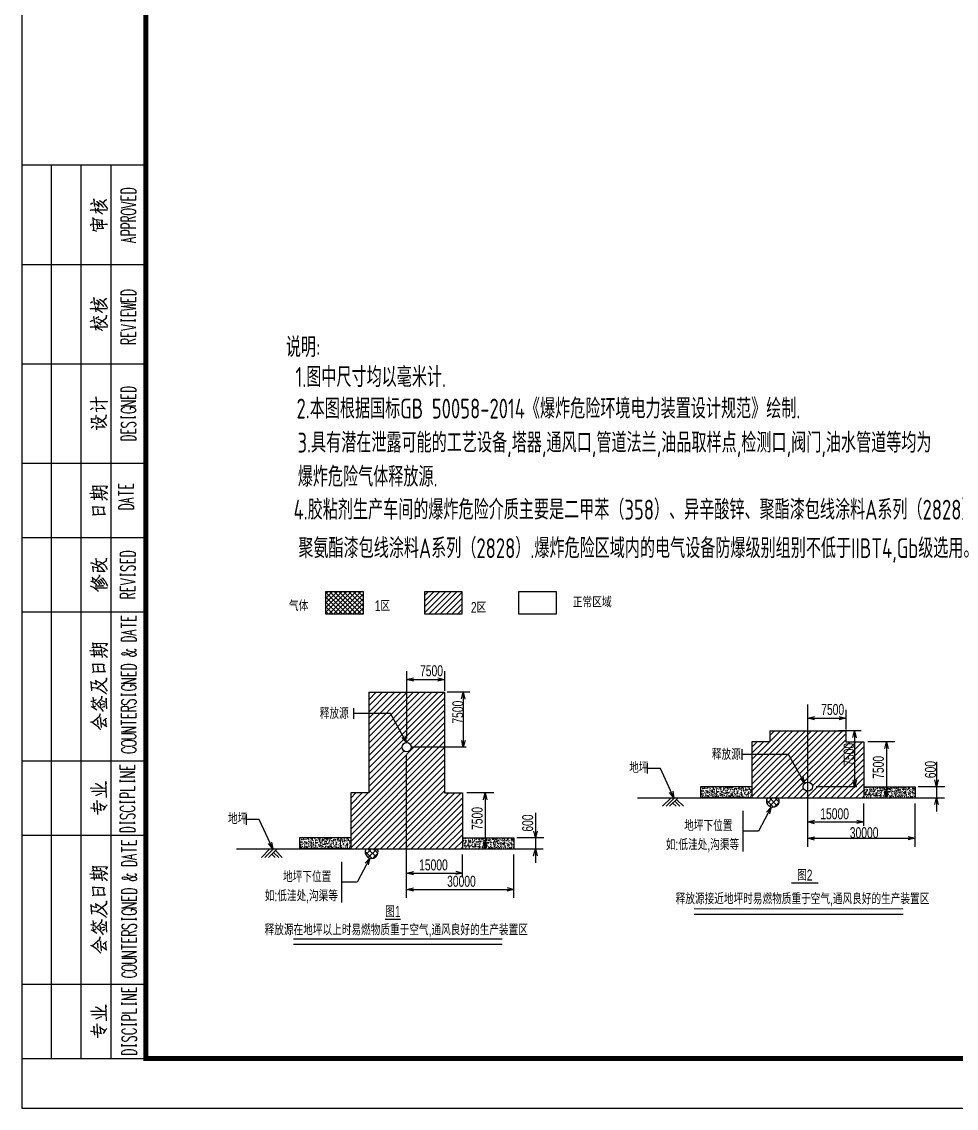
# Model space of a CAD drawing. Extents: x 1151645 to 1632247, y -116298 to 25377.
# Drawn here: x 1524156 to 1542994, y -100998 to -79105 of the extents above; entities that cross this region are included whole.
import ezdxf
from ezdxf.enums import TextEntityAlignment as Align

# ---------------------------------------------------------------- set-up
doc = ezdxf.new("R2010")
doc.units = 0
doc.header["$LTSCALE"] = 1000
doc.header["$MEASUREMENT"] = 0
doc.layers.get('0').update_dxf_attribs({"linetype": 'CONTINUOUS'})
for name, color, linetype in [('01', 9, 'CONTINUOUS'), ('PUB_TITLE', 4, 'CONTINUOUS'), ('电气标注', 3, 'CONTINUOUS'), ('防雷接地平面图', 6, 'CONTINUOUS')]:
    doc.layers.add(name, color=color, linetype=linetype)
doc.styles.add('HD', font='hdtxt.shx', dxfattribs={"width": 0.7, "height": 400, "bigfont": 'hdhztxt.shx'})
doc.styles.add('hx-01', font='hdtxt.shx', dxfattribs={"width": 0.7, "bigfont": 'hdhztxt.shx'})
doc.styles.add('sceie', font='sceie.shx', dxfattribs={"width": 0.7, "bigfont": 'sceic.shx'})
pattern_1 = [(50, (1440351.49, -1316147.02), (101.2137044, -8.8550475), [10.583333, -116.416666]), (355, (1440351.49, -1316147.02), (-19.579348, 106.142579), [8.466667, -93.133333]), (100.451, (1440359.93, -1316147.76), (81.634723, 97.287048), [8.994444, -98.938888]), (46.1842, (1440351.49, -1316118.8), (150.599466, -23.356849), [15.875, -174.624999]), (96.6356, (1440364.04, -1316120.74), (131.89124, 137.458641), [13.491667, -148.408332]), (351.184, (1440351.5, -1316118.8), (131.891447, 137.458398), [12.7, -139.7]), (21, (1440365.604, -1316125.85), (84.230488, -56.8141766), [10.583333, -116.416666]), (326, (1440365.6, -1316125.85), (34.33446, 102.326647), [8.466667, -93.133333]), (71.4514, (1440372.62, -1316130.59), (118.564716, 45.5126984), [8.994444, -98.938888]), (37.5, (1440351.493, -1316147.02), (1.7158907, 46.9750213), [0, -92.0044439, 0, -94.5444438, 0, -93.4861105]), (7.5, (1440351.493, -1316147.02), (37.1220345, 55.6558745), [0, -53.904444, 0, -89.8877772, 0, -35.6305553]), (327.5, (1440320.025, -1316147.02), (75.328108, -3.1826355), [0, -35.2777776, 0, -110.066666, 0, -146.049999]), (317.5, (1440305.914, -1316147.02), (82.293989, 14.1258283), [0, -45.861111, 0, -73.095555, 0, -103.716666])]
pattern_2 = [(50, (1432265, -1317176.84), (101.2137044, -8.8550475), [10.583333, -116.416666]), (355, (1432265, -1317176.84), (-19.579348, 106.142579), [8.466667, -93.133333]), (100.451, (1432273.43, -1317177.58), (81.634723, 97.287048), [8.994444, -98.938888]), (46.1842, (1432265, -1317148.62), (150.599466, -23.356849), [15.875, -174.624999]), (96.6356, (1432277.55, -1317150.56), (131.89124, 137.458641), [13.491667, -148.408332]), (351.184, (1432265, -1317148.62), (131.891447, 137.458398), [12.7, -139.7]), (21, (1432279.11, -1317155.67), (84.230488, -56.8141766), [10.583333, -116.416666]), (326, (1432279.11, -1317155.67), (34.33446, 102.326647), [8.466667, -93.133333]), (71.4514, (1432286.13, -1317160.41), (118.564716, 45.5126984), [8.994444, -98.938888]), (37.5, (1432264.996, -1317176.84), (1.7158907, 46.9750213), [0, -92.0044439, 0, -94.5444438, 0, -93.4861105]), (7.5, (1432264.996, -1317176.84), (37.1220345, 55.6558745), [0, -53.904444, 0, -89.8877772, 0, -35.6305553]), (327.5, (1432233.53, -1317176.84), (75.328108, -3.1826355), [0, -35.2777776, 0, -110.066666, 0, -146.049999]), (317.5, (1432219.42, -1317176.84), (82.293989, 14.1258283), [0, -45.861111, 0, -73.095555, 0, -103.716666])]

# ---------------------------------------------------------------- blocks, each defined once
blk = doc.blocks.new('A$C04D97144')
for p, q in [((6, 0), (6, 180)), ((12, 0), (12, 180)), ((18, 0), (18, 180)), ((0, 160), (25, 160)), ((0, 140), (25, 140)), ((0, 120), (25, 120)), ((0, 105), (25, 105)), ((0, 90), (25, 90)), ((0, 60), (25, 60)), ((0, 45), (25, 45)), ((0, 15), (25, 15))]:
    blk.add_line(p, q)
blk.add_lwpolyline([(0, 180), (0, 0), (25, 0), (25, 180)], close=True)
for points in [[(22.97, 174.41), (20.03, 174.41), (20.03, 174.9), (20.17, 175.1), (20.47, 175.24), (20.72, 175.32), (21.18, 175.38), (21.87, 175.38), (22.28, 175.32), (22.58, 175.24), (22.83, 175.1), (22.97, 174.9), (22.97, 174.41), (22.97, 174.41)], [(14.77, 171.68), (14.55, 173.26), (14.52, 173.14), (14.6, 172.92)], [(16.39, 172.38), (16.86, 172.95), (17.09, 173.06), (16.81, 172.89)], [(22.97, 173), (20.03, 173), (20.03, 173.91)], [(21.43, 173), (21.43, 173.56)], [(22.97, 173), (22.97, 173.91)], [(13.81, 170.94), (13.95, 171.05), (13.92, 171.02), (17.27, 171.02), (17, 170.98), (16.72, 171.02)], [(13.86, 172.15), (14.14, 172.35), (14.27, 172.38), (14.34, 172.35)], [(14.74, 172.24), (14.91, 172.21), (15.58, 171.72), (15.62, 171.68), (15.41, 172.54)], [(14.8, 171.44), (14.97, 170.34)], [(14.99, 171.05), (15.44, 170.8), (15.79, 170.59), (16.04, 170.42), (16.29, 170.2)], [(15.05, 172.71), (15.19, 172.68), (15.62, 172.35), (15.65, 172.32), (15.93, 172.07), (16.21, 171.79), (16.46, 171.47)], [(15.19, 171.05), (15.54, 171.41)], [(15.62, 172.92), (15.82, 172.82), (16.28, 172.49), (16.56, 172.15), (16.86, 171.79), (17.09, 171.47), (17.27, 171.22)], [(20.03, 171.46), (22.97, 172.02), (20.03, 172.59)], [(20.03, 170.48), (20.17, 170.34), (20.47, 170.2), (20.72, 170.14), (21.18, 170.06), (21.87, 170.06), (22.28, 170.14), (22.58, 170.2), (22.83, 170.34), (22.97, 170.48), (22.97, 170.77), (22.83, 170.91), (22.58, 171.05), (22.28, 171.11), (21.87, 171.19), (21.18, 171.19), (20.72, 171.11), (20.47, 171.05), (20.17, 170.91), (20.03, 170.77), (20.03, 170.48), (20.03, 170.48)], [(14.56, 166.93), (14.41, 169.49), (14.31, 169.43), (14.77, 169.08)], [(16.18, 168.75), (16.32, 168.86), (14.97, 169.04), (15.08, 169.08), (15.27, 167.31)], [(15.02, 167.18), (15.27, 167.25), (16.53, 167.36), (16.29, 167.32), (16.18, 168.75), (16.15, 168.58), (16.21, 168.27)], [(15.73, 167.59), (15.62, 168.61)], [(22.97, 168.74), (20.03, 168.74), (20.03, 169.37), (20.17, 169.57), (20.33, 169.65), (20.58, 169.71), (20.88, 169.71), (21.18, 169.65), (21.27, 169.57), (21.43, 169.37), (21.43, 168.74)], [(21.43, 169.23), (22.97, 169.71)], [(13.78, 167.95), (14.06, 168.13), (14.27, 168.19)], [(14.27, 166.93), (14.52, 166.93), (14.71, 166.88), (14.91, 166.82), (15.05, 166.76)], [(14.66, 168.06), (14.71, 168.13), (17.28, 168.09), (17.03, 168.05), (16.72, 168.09)], [(22.97, 167.34), (20.03, 167.34), (20.03, 167.97), (20.17, 168.17), (20.33, 168.24), (20.58, 168.31), (21.02, 168.31), (21.27, 168.24), (21.43, 168.17), (21.57, 167.97), (21.57, 167.34)], [(22.97, 165.93), (20.03, 165.93), (20.03, 166.57), (20.17, 166.77), (20.33, 166.84), (20.58, 166.92), (21.02, 166.92), (21.27, 166.84), (21.43, 166.77), (21.57, 166.57), (21.57, 165.93)], [(22.97, 164.39), (20.03, 164.95), (22.97, 165.52)], [(21.98, 164.61), (21.98, 165.3)], [(14.77, 151.79), (14.55, 153.37), (14.52, 153.26), (14.6, 153.03)], [(22.97, 153.91), (20.03, 153.91), (20.03, 154.4), (20.17, 154.6), (20.47, 154.74), (20.72, 154.82), (21.18, 154.88), (21.87, 154.88), (22.28, 154.82), (22.58, 154.74), (22.83, 154.6), (22.97, 154.4), (22.97, 153.91), (22.97, 153.91)], [(22.97, 152.51), (20.03, 152.51), (20.03, 153.42)], [(22.97, 152.51), (22.97, 153.42)], [(13.81, 151.05), (13.95, 151.16), (13.92, 151.13), (17.27, 151.13), (17, 151.1), (16.72, 151.13)], [(13.86, 152.26), (14.14, 152.46), (14.27, 152.49), (14.34, 152.46)], [(14.74, 152.35), (14.91, 152.32), (15.58, 151.84), (15.62, 151.79), (15.41, 152.67)], [(14.8, 151.55), (14.97, 150.45)], [(14.99, 151.16), (15.44, 150.91), (15.79, 150.7), (16.04, 150.53), (16.29, 150.31)], [(15.05, 152.82), (15.19, 152.81), (15.62, 152.46), (15.65, 152.43), (15.93, 152.18), (16.21, 151.9), (16.46, 151.58)], [(15.19, 151.16), (15.54, 151.52)], [(15.62, 153.03), (15.82, 152.95), (16.28, 152.6), (16.56, 152.26), (16.86, 151.9), (17.09, 151.58), (17.27, 151.33)], [(16.39, 152.49), (16.86, 153.06), (17.09, 153.17), (16.81, 153)], [(20.03, 150.83), (22.97, 151.18), (20.03, 151.52), (22.97, 151.88), (20.03, 152.23)], [(21.43, 152.51), (21.43, 153.06)], [(14.71, 148.1), (14.52, 149.54), (14.49, 149.43), (14.55, 149.29)], [(14.91, 149.01), (15.22, 149.35), (15.36, 149.43), (15.54, 149.54)], [(15.33, 148.98), (15.57, 149.01), (15.96, 148.83), (16.28, 148.66), (16.53, 148.47), (16.72, 148.3), (16.92, 148.13), (17.09, 147.92), (17.27, 147.67)], [(15.73, 148.21), (15.79, 148.3), (17.09, 149.29), (17.12, 149.82), (17.03, 149.32), (16.92, 149.18)], [(22.97, 149.7), (20.03, 149.7), (20.03, 150.61)], [(20.03, 148.52), (20.03, 148.98), (20.03, 148.71), (22.89, 148.71), (22.89, 148.52), (22.89, 148.98)], [(21.43, 149.7), (21.43, 150.26)], [(22.97, 149.7), (22.97, 150.61)], [(13.81, 148.52), (14.06, 148.69), (14.23, 148.76), (14.41, 148.76)], [(13.81, 147.36), (13.98, 147.5), (13.92, 147.45), (17.27, 147.45), (17.06, 147.39), (16.78, 147.45)], [(14.74, 147.84), (14.94, 146.76)], [(14.91, 148.47), (15.13, 148.44), (15.54, 148.16), (15.82, 147.95), (15.93, 147.84)], [(14.94, 147.45), (15.33, 147.28), (15.68, 147.08), (15.99, 146.89), (16.28, 146.65)], [(15.08, 147.47), (15.44, 147.88)], [(20.03, 146.76), (22.97, 147.33), (20.03, 147.89)], [(22.97, 145.5), (20.03, 145.5), (20.03, 146.42)], [(22.97, 144.03), (20.03, 144.03), (20.03, 144.67), (20.17, 144.88), (20.33, 144.94), (20.58, 145.02), (20.88, 145.02), (21.18, 144.94), (21.27, 144.88), (21.43, 144.67), (21.43, 144.03)], [(21.43, 145.5), (21.43, 146.07)], [(21.43, 144.53), (22.97, 145.02)], [(22.97, 145.5), (22.97, 146.42)], [(22.97, 134.41), (20.03, 134.41), (20.03, 134.9), (20.17, 135.1), (20.47, 135.25), (20.72, 135.31), (21.18, 135.39), (21.87, 135.39), (22.28, 135.31), (22.58, 135.25), (22.83, 135.1), (22.97, 134.9), (22.97, 134.41), (22.97, 134.41)], [(22.97, 133), (20.03, 133), (20.03, 133.91)], [(21.43, 133), (21.43, 133.56)], [(22.97, 133), (22.97, 133.91)], [(13.78, 132.37), (13.98, 132.39), (17.28, 132.39), (17.06, 132.37), (16.78, 132.39)], [(15.13, 131.49), (14.99, 133.33), (14.97, 133.22), (15.02, 132.98)], [(15.13, 130.33), (15.02, 131.11), (14.97, 131.07), (16.72, 131), (16.84, 130.89), (16.04, 131.66)], [(22.97, 131.46), (20.03, 131.46), (22.97, 132.45), (20.03, 132.45)], [(13.86, 130.75), (14.14, 130.97), (14.28, 131.08), (14.45, 131.15)], [(14.14, 128.29), (14.09, 129.06), (14, 128.99), (14.23, 128.9), (14.42, 128.9), (14.6, 128.9), (14.8, 128.9), (14.88, 128.93), (14.97, 128.99), (14.99, 129.1), (15.02, 129.24), (15.02, 129.45), (14.99, 129.56), (14.94, 129.64)], [(15.51, 128.11), (15.36, 129.21), (15.27, 129.13), (15.51, 129.02), (15.79, 128.88), (16.01, 128.74), (16.21, 128.6), (16.46, 128.37), (16.7, 128.11), (16.89, 127.86), (17.03, 127.66), (17.12, 127.49)], [(15.76, 128.08), (15.76, 128.15), (17, 129.2), (17.03, 129.73), (16.95, 129.2), (16.84, 129.06)], [(20.72, 131.19), (20.47, 131.11), (20.17, 130.97), (20.03, 130.83), (20.03, 130.55), (20.17, 130.42), (20.47, 130.28), (20.72, 130.2), (21.18, 130.14), (21.87, 130.14), (22.28, 130.2), (22.58, 130.28), (22.83, 130.42), (22.97, 130.55), (22.97, 130.83), (22.83, 130.97), (22.58, 131.11), (22.28, 131.19), (21.87, 131.19), (21.87, 130.83)], [(20.03, 129.02), (20.03, 129.48), (20.03, 129.21), (22.89, 129.21), (22.89, 129.02), (22.89, 129.48)], [(13.92, 128.22), (14.17, 128.26), (14.45, 128.26), (14.71, 128.19), (14.97, 128.11), (15.13, 128), (15.27, 127.89), (15.41, 127.75)], [(13.98, 127.12), (14.38, 127.45), (14.55, 127.52)], [(15.16, 126.7), (15.05, 127.45), (14.94, 127.34), (15.16, 127.31), (16.67, 127.3), (16.78, 127.16), (16.18, 127.75)], [(20.47, 128.24), (20.17, 128.1), (20.03, 127.89), (20.03, 127.61), (20.17, 127.41), (20.47, 127.27), (20.72, 127.27), (21.02, 127.33), (21.18, 127.41), (21.27, 127.55), (21.57, 127.97), (21.73, 128.1), (21.87, 128.18), (22.12, 128.24), (22.58, 128.24), (22.83, 128.1), (22.97, 127.89), (22.97, 127.61), (22.83, 127.41), (22.58, 127.27)], [(22.97, 126.01), (20.03, 126.01), (20.03, 126.92)], [(22.97, 124.61), (20.03, 124.61), (20.03, 125.1), (20.17, 125.3), (20.47, 125.44), (20.72, 125.52), (21.18, 125.58), (21.87, 125.58), (22.28, 125.52), (22.58, 125.44), (22.83, 125.3), (22.97, 125.1), (22.97, 124.61), (22.97, 124.61)], [(21.43, 126.01), (21.43, 126.56)], [(22.97, 126.01), (22.97, 126.92)], [(13.75, 113.87), (13.92, 113.91), (16.13, 113.83)], [(14.14, 114.51), (14.45, 114.6), (15.08, 114.6), (15.76, 114.57), (16.18, 114.51), (16.64, 114.37), (16.92, 114.2), (17.34, 113.88)], [(14.49, 114.6), (14.34, 115.45), (14.27, 115.36), (15.13, 115.36), (15.19, 115.36), (16.46, 115.39), (16.95, 115.36), (17.23, 115.33), (17.31, 115.31), (16.95, 114.89), (17.2, 115.28)], [(14.69, 112.61), (14.52, 114.29)], [(15.19, 114.62), (15.11, 115.11)], [(15.93, 114.57), (15.93, 114.62), (15.85, 115.07)], [(16.29, 112.53), (16.07, 114.29), (16.04, 114.2), (16.13, 114.09)], [(16.39, 113.63), (16.72, 113.94), (16.86, 113.94), (16.61, 113.83)], [(22.54, 114.92), (19.59, 114.92), (19.59, 115.83)], [(19.59, 113.44), (19.59, 114.43)], [(19.59, 113.94), (22.54, 113.94)], [(21, 114.92), (21, 115.48)], [(22.54, 114.92), (22.54, 115.83)], [(13.92, 113.06), (14.09, 113.13), (16.21, 113.13)], [(15.16, 113.16), (15.08, 113.66)], [(15.65, 113.17), (15.57, 113.63)], [(16.46, 113.17), (16.61, 113.16), (16.89, 112.92), (17.09, 112.72), (17.23, 112.53)], [(22.54, 111.9), (19.59, 112.47), (22.54, 113.03)], [(22.54, 110.72), (19.59, 110.72), (19.59, 111.21), (19.75, 111.41), (20.05, 111.56), (20.3, 111.63), (20.75, 111.7), (21.44, 111.7), (21.85, 111.63), (22.15, 111.56), (22.4, 111.41), (22.54, 111.21), (22.54, 110.72), (22.54, 110.72)], [(21.55, 112.12), (21.55, 112.81)], [(14.17, 109.58), (14.45, 109.64), (15.08, 109.67), (15.73, 109.69), (15.82, 109.69), (16.28, 109.69), (16.86, 109.69), (16.67, 109.69), (16.5, 110.8), (16.7, 111.02), (16.43, 111.08), (16.1, 111.08), (15.44, 111.12), (14.77, 111.13), (14.2, 111.13), (14.28, 111.16), (14.49, 109.67)], [(15.51, 109.69), (15.33, 110.8), (15.3, 110.69), (15.41, 110.42)], [(15.16, 99.49), (14.99, 100.76), (14.97, 100.62), (15.02, 100.39)], [(15.54, 99.35), (15.57, 99.43), (17.09, 100.31), (17.12, 100.84), (17.03, 100.34), (16.86, 100.2)], [(22.86, 101.27), (19.92, 101.27), (19.92, 101.75), (20.06, 101.97), (20.36, 102.11), (20.61, 102.18), (21.07, 102.24), (21.76, 102.24), (22.17, 102.18), (22.47, 102.11), (22.72, 101.97), (22.86, 101.75), (22.86, 101.27), (22.86, 101.27)], [(22.86, 99.87), (19.92, 99.87), (19.92, 100.78)], [(22.86, 99.87), (22.86, 100.78)], [(13.84, 99.93), (14.17, 99.88), (14.63, 99.71), (15.11, 99.49), (15.41, 99.32), (15.65, 99.21), (15.85, 99.08)], [(14.49, 98.06), (14.34, 99.21), (14.27, 99.08), (15.25, 98.94), (15.25, 99.08), (15.36, 98.23), (15.11, 98.19), (15.41, 98.23), (16.7, 98.2)], [(15.11, 100.2), (15.27, 100.2), (15.73, 100.07), (15.99, 99.96), (16.21, 99.85), (16.42, 99.71), (16.61, 99.54), (16.81, 99.35), (16.95, 99.11), (17.09, 98.89), (17.14, 98.72), (17.2, 98.55)], [(16.81, 98.12), (16.04, 99)], [(20.36, 99.3), (20.06, 99.16), (19.92, 98.96), (19.92, 98.67), (20.06, 98.47), (20.36, 98.33), (20.61, 98.33), (20.91, 98.39), (21.07, 98.47), (21.16, 98.61), (21.46, 99.02), (21.62, 99.16), (21.76, 99.24), (22.01, 99.3), (22.47, 99.3), (22.72, 99.16), (22.86, 98.96), (22.86, 98.67), (22.72, 98.47), (22.47, 98.33)], [(21.32, 99.87), (21.32, 100.43)], [(14.38, 96.02), (14.41, 96.14), (14.28, 96.99), (14.23, 96.93), (14.63, 96.65), (14.97, 96.4), (15.19, 96.16), (15.4, 95.91), (15.58, 95.66), (15.71, 95.49)], [(14.66, 95.91), (14.69, 96.02), (15.71, 97.13), (15.68, 97.5), (15.68, 97.13), (15.57, 96.99)], [(15.41, 96.4), (15.51, 96.36), (15.54, 96.33), (15.76, 96.05), (15.96, 95.83), (16.1, 95.63)], [(15.76, 96.62), (15.87, 96.57), (15.93, 96.54), (16.21, 96.22), (16.24, 96.16), (16.39, 96), (16.53, 95.77), (16.67, 95.55)], [(16.1, 96.88), (16.29, 96.79), (16.57, 96.47), (16.81, 96.19), (16.95, 95.91), (17.12, 95.63), (17.23, 95.38), (17.28, 95.17)], [(19.92, 97.28), (19.92, 97.75), (19.92, 97.48), (22.78, 97.48), (22.78, 97.28), (22.78, 97.75)], [(19.92, 95.53), (22.86, 96.08), (19.92, 96.65)], [(13.78, 95.27), (13.95, 95.23), (14.41, 94.98), (14.45, 94.98), (14.8, 94.75), (15.08, 94.56), (15.3, 94.35), (15.51, 94.18)], [(13.84, 96.29), (14.27, 96.08), (14.6, 95.91), (14.85, 95.72), (14.91, 95.69), (15.11, 95.55)], [(14.74, 94.86), (17.23, 94.86), (17, 94.81), (16.57, 94.86)], [(14.83, 95.3), (16.46, 95.3), (16.28, 95.27), (16.13, 95.3)], [(22.86, 94.26), (19.92, 94.26), (19.92, 95.17)], [(21.32, 94.26), (21.32, 94.83)], [(22.86, 94.26), (22.86, 95.17)], [(22.86, 92.8), (19.92, 92.8), (19.92, 93.43), (20.06, 93.63), (20.22, 93.71), (20.47, 93.77), (20.77, 93.77), (21.07, 93.71), (21.16, 93.63), (21.32, 93.43), (21.32, 92.8)], [(21.32, 93.29), (22.86, 93.77)], [(23.05, 88.31), (20.09, 88.31), (20.09, 89.22)], [(20.09, 86.83), (20.09, 87.82)], [(21.49, 88.31), (21.49, 88.87)], [(23.05, 88.31), (23.05, 89.22)], [(20.09, 87.33), (23.05, 87.33)], [(23.05, 85.29), (20.09, 85.86), (23.05, 86.42)], [(22.04, 85.51), (22.04, 86.2)], [(14.49, 82.9), (14.34, 83.77), (14.27, 83.67), (15.13, 83.67), (15.19, 83.67), (16.46, 83.7), (16.95, 83.67), (17.23, 83.64), (17.31, 83.62), (16.95, 83.2), (17.2, 83.59)], [(15.19, 82.93), (15.11, 83.42)], [(15.93, 82.89), (15.93, 82.93), (15.85, 83.39)], [(23.05, 84.11), (20.09, 84.11), (20.09, 84.6), (20.25, 84.8), (20.55, 84.94), (20.8, 85.02), (21.26, 85.09), (21.95, 85.09), (22.34, 85.02), (22.65, 84.94), (22.89, 84.8), (23.05, 84.6), (23.05, 84.11), (23.05, 84.11)], [(13.75, 82.18), (13.92, 82.23), (16.13, 82.15)], [(13.92, 81.38), (14.09, 81.44), (16.21, 81.44)], [(14.14, 82.82), (14.45, 82.9), (15.08, 82.9), (15.76, 82.89), (16.18, 82.82), (16.64, 82.68), (16.92, 82.51), (17.34, 82.19)], [(14.69, 80.92), (14.52, 82.6)], [(15.16, 81.46), (15.08, 81.97)], [(15.65, 81.49), (15.57, 81.94)], [(16.29, 80.84), (16.07, 82.6), (16.04, 82.51), (16.13, 82.4)], [(16.39, 81.94), (16.72, 82.26), (16.86, 82.26), (16.61, 82.15)], [(16.46, 81.49), (16.61, 81.46), (16.89, 81.24), (17.09, 81.03), (17.23, 80.84)], [(21.35, 82.43), (21.26, 82.43), (21.1, 82.35), (21.1, 82.29), (21.26, 82.21), (21.49, 82.15), (22.2, 82.01), (22.65, 81.87), (22.89, 81.72), (23.05, 81.58), (23.05, 81.3), (22.89, 81.17), (22.75, 81.1), (22.5, 81.03), (22.2, 81.03), (21.95, 81.1), (21.79, 81.17), (21.26, 81.66), (21.1, 81.72), (20.8, 81.8), (20.55, 81.8), (20.25, 81.72), (20.09, 81.58), (20.25, 81.44), (20.55, 81.38), (20.8, 81.38), (21.26, 81.44), (21.65, 81.58), (22.65, 81.94), (22.89, 82.08), (23.05, 82.21), (23.05, 82.35), (22.89, 82.43), (22.75, 82.43)], [(14.17, 77.89), (14.45, 77.95), (15.08, 77.98), (15.73, 78), (15.82, 78), (16.28, 78), (16.86, 78), (16.67, 78), (16.5, 79.12), (16.7, 79.34), (16.43, 79.4), (16.1, 79.4), (15.44, 79.43), (14.77, 79.45), (14.2, 79.45), (14.28, 79.48), (14.49, 77.98)], [(15.51, 78), (15.33, 79.12), (15.3, 79.01), (15.41, 78.74)], [(23.05, 78.5), (20.09, 78.5), (20.09, 78.99), (20.25, 79.21), (20.55, 79.35), (20.8, 79.41), (21.26, 79.49), (21.95, 79.49), (22.34, 79.41), (22.65, 79.35), (22.89, 79.21), (23.05, 78.99), (23.05, 78.5), (23.05, 78.5)], [(15.22, 74.69), (17.12, 76.16), (17.12, 76.76), (17.06, 76.23), (17.03, 76.16), (16.81, 75.94)], [(23.05, 77.11), (20.09, 77.11), (20.09, 78.02)], [(21.49, 77.11), (21.49, 77.67)], [(23.05, 77.11), (23.05, 78.02)], [(14.14, 74.09), (14, 76.02), (13.89, 75.88), (14.06, 75.82), (14.6, 75.63), (15.13, 75.42), (15.08, 75.38), (15.08, 75.42), (14.97, 76.24), (14.88, 76.16), (15.19, 76.02), (15.47, 75.88), (15.68, 75.77), (15.85, 75.63), (16.13, 75.42), (16.35, 75.24), (16.57, 75), (16.72, 74.8), (16.89, 74.54), (17.06, 74.26), (17.2, 74.04)], [(14.23, 74.8), (14.38, 74.8), (14.91, 74.69), (15.22, 74.61), (15.54, 74.5), (15.87, 74.36), (16.15, 74.18), (16.5, 73.98), (16.75, 73.79), (16.98, 73.55), (17.09, 73.44)], [(23.05, 75.57), (20.09, 75.57), (23.05, 76.56), (20.09, 76.56)], [(20.8, 75.28), (20.55, 75.22), (20.25, 75.08), (20.09, 74.94), (20.09, 74.65), (20.25, 74.51), (20.55, 74.37), (20.8, 74.31), (21.26, 74.23), (21.95, 74.23), (22.34, 74.31), (22.65, 74.37), (22.89, 74.51), (23.05, 74.65), (23.05, 74.94), (22.89, 75.08), (22.65, 75.22), (22.34, 75.28), (21.95, 75.28), (21.95, 74.94)], [(14.56, 71.83), (14.42, 72.85)], [(14.6, 72.14), (15.05, 72.39)], [(15.05, 71.43), (16.13, 72.56), (16.13, 73.02), (16.1, 72.56), (15.9, 72.33)], [(17.14, 70.46), (17, 72.63), (17, 72.49), (17.03, 72.17)], [(20.55, 72.35), (20.25, 72.2), (20.09, 72), (20.09, 71.72), (20.25, 71.51), (20.55, 71.37), (20.8, 71.37), (21.1, 71.43), (21.26, 71.51), (21.35, 71.65), (21.65, 72.06), (21.79, 72.2), (21.95, 72.28), (22.2, 72.35), (22.65, 72.35), (22.89, 72.2), (23.05, 72), (23.05, 71.72), (22.89, 71.51), (22.65, 71.37)], [(20.11, 73.11), (20.11, 73.59), (20.11, 73.32), (22.95, 73.32), (22.95, 73.11), (22.95, 73.59)], [(13.92, 72), (14.06, 72.03), (14.85, 71.69)], [(13.92, 70.95), (14.12, 70.92), (14.55, 70.7), (14.88, 70.49), (15.16, 70.27)], [(14.49, 70.73), (14.41, 71.54)], [(14.52, 70.92), (14.94, 71.12)], [(14.85, 71.48), (14.99, 71.47), (15.51, 71.01), (15.57, 70.98), (15.82, 70.74), (16.13, 70.35), (16.28, 70.16), (16.42, 69.96)], [(15.76, 71.86), (15.87, 70.95)], [(16.04, 71.37), (16.46, 71.48), (16.7, 71.43), (16.39, 71.43)], [(16.07, 72.08), (16.28, 72.08), (17.06, 71.75)], [(16.28, 70.84), (16.64, 70.98), (16.81, 70.98), (16.57, 70.95)], [(23.05, 70.04), (20.09, 70.04), (20.09, 70.66), (20.25, 70.88), (20.39, 70.95), (20.64, 71.03), (20.94, 71.03), (21.26, 70.95), (21.35, 70.88), (21.49, 70.66), (21.49, 70.04)], [(21.49, 70.52), (23.05, 71.03)], [(14.23, 67.74), (15.76, 69.05), (15.76, 69.08), (15.79, 69.5), (15.71, 69.05), (15.57, 68.87)], [(15.4, 67.27), (15.4, 67.29), (15.4, 67.35), (15.27, 68.26), (15.27, 68.13), (15.33, 67.99)], [(16.04, 66.69), (16.07, 66.82), (15.9, 68.76), (15.87, 68.65), (15.9, 68.54)], [(16.13, 67.63), (16.24, 67.6), (16.78, 67.18), (17.09, 66.93), (17.12, 66.83), (16.86, 68.4), (16.39, 67.99)], [(16.86, 68.4), (17, 68.51), (17.17, 68.59)], [(23.05, 68.7), (20.09, 68.7), (20.09, 69.61)], [(20.09, 67.24), (20.09, 68.21)], [(21.49, 68.7), (21.49, 69.27)], [(23.05, 68.7), (23.05, 69.61)], [(13.89, 67.85), (14.03, 67.84), (14.49, 67.57), (14.97, 67.24), (15.27, 66.96), (15.62, 66.61), (15.93, 66.27)], [(20.09, 67.73), (23.05, 67.73)], [(23.05, 65.76), (20.09, 65.76), (23.05, 66.75), (20.09, 66.75)], [(20.09, 64.44), (22.2, 64.44), (22.65, 64.51), (22.89, 64.65), (23.05, 64.85), (23.05, 64.99), (22.89, 65.21), (22.65, 65.35), (22.2, 65.42), (20.09, 65.42)], [(20.09, 63.39), (20.25, 63.25), (20.55, 63.11), (20.8, 63.05), (21.26, 62.97), (21.95, 62.97), (22.34, 63.05), (22.65, 63.11), (22.89, 63.25), (23.05, 63.39), (23.05, 63.67), (22.89, 63.81), (22.65, 63.94), (22.34, 64.02), (21.95, 64.08), (21.26, 64.08), (20.8, 64.02), (20.55, 63.94), (20.25, 63.81), (20.09, 63.67), (20.09, 63.39), (20.09, 63.39)], [(20.8, 62.68), (20.55, 62.62), (20.25, 62.48), (20.09, 62.34), (20.09, 62.06), (20.25, 61.91), (20.55, 61.77), (20.8, 61.71), (21.26, 61.63), (21.95, 61.63), (22.34, 61.71), (22.65, 61.77), (22.89, 61.91), (23.05, 62.06), (23.05, 62.34), (22.89, 62.48), (22.65, 62.62), (22.34, 62.68)], [(22.81, 58.27), (19.86, 58.27), (19.86, 59.18)], [(22.81, 58.27), (22.81, 59.18)], [(22.81, 56.73), (19.86, 56.73), (22.81, 57.72), (19.86, 57.72)], [(21.26, 58.27), (21.26, 58.83)], [(14.8, 55.44), (15.16, 55.38), (15.71, 55.02), (16.28, 54.56)], [(17.12, 52.63), (16.98, 55.83), (16.95, 55.69), (17, 55.38)], [(19.86, 54.07), (22.81, 54.07), (22.81, 54.91)], [(19.87, 55.68), (19.87, 56.15), (19.87, 55.88), (22.72, 55.88), (22.72, 55.68), (22.72, 56.15)], [(13.86, 54.53), (14.09, 54.59), (17.03, 54.53)], [(14.06, 53.82), (14.31, 53.87), (17.06, 53.87)], [(14.91, 53.02), (15.85, 53.43), (16.15, 53.48)], [(22.81, 52.6), (19.86, 52.6), (19.86, 53.23), (20.01, 53.45), (20.16, 53.51), (20.41, 53.59), (20.86, 53.59), (21.11, 53.51), (21.26, 53.45), (21.41, 53.23), (21.41, 52.6)], [(13.84, 50.54), (14.06, 50.56), (15.11, 50.34), (16.04, 50.08), (15.99, 50.02), (15.79, 51.39), (15.71, 51.36), (16.84, 50.68)], [(14.74, 49.71), (14.55, 51.5), (14.55, 51.39), (14.6, 51.18)], [(15.36, 49.2), (15.19, 52.03), (15.16, 51.89), (15.19, 51.72)], [(16.46, 50.05), (16.7, 50.4), (16.84, 50.62), (16.98, 50.87), (17.09, 51.01), (17.23, 51.11)], [(20.56, 50.85), (20.31, 50.78), (20.01, 50.65), (19.86, 50.51), (19.86, 50.23), (20.01, 50.08), (20.31, 49.94), (20.56, 49.88), (21.02, 49.8), (21.71, 49.8), (22.1, 49.88), (22.42, 49.94), (22.65, 50.08), (22.81, 50.23), (22.81, 50.51), (22.65, 50.65), (22.42, 50.78), (22.1, 50.85)], [(19.87, 51.48), (19.87, 51.95), (19.87, 51.69), (22.72, 51.69), (22.72, 51.48), (22.72, 51.95)], [(20.31, 49.31), (20.01, 49.17), (19.86, 48.97), (19.86, 48.69), (20.01, 48.47), (20.31, 48.34), (20.56, 48.34), (20.86, 48.4), (21.02, 48.47), (21.11, 48.61), (21.41, 49.03), (21.55, 49.17), (21.71, 49.24), (21.96, 49.31), (22.42, 49.31), (22.65, 49.17), (22.81, 48.97), (22.81, 48.69), (22.65, 48.47), (22.42, 48.34)], [(22.81, 45.67), (19.86, 45.67), (19.86, 46.16), (20.01, 46.38), (20.31, 46.52), (20.56, 46.58), (21.02, 46.66), (21.71, 46.66), (22.1, 46.58), (22.42, 46.52), (22.65, 46.38), (22.81, 46.16), (22.81, 45.67), (22.81, 45.67)], [(19.87, 47.29), (19.87, 47.74), (19.87, 47.48), (22.72, 47.48), (22.72, 47.29), (22.72, 47.74)], [(23.13, 43.08), (20.19, 43.08), (20.19, 43.99)], [(23.13, 43.08), (23.13, 43.99)], [(20.19, 41.62), (20.19, 42.59)], [(20.19, 42.1), (23.13, 42.1)], [(21.59, 43.08), (21.59, 43.64)], [(23.13, 40.08), (20.19, 40.63), (23.13, 41.19)], [(23.13, 38.88), (20.19, 38.88), (20.19, 39.37), (20.33, 39.58), (20.63, 39.72), (20.88, 39.79), (21.33, 39.86), (22.03, 39.86), (22.43, 39.79), (22.73, 39.72), (22.98, 39.58), (23.13, 39.37), (23.13, 38.88), (23.13, 38.88)], [(22.14, 40.28), (22.14, 40.97)], [(13.75, 37.17), (13.92, 37.23), (16.13, 37.14)], [(14.14, 37.83), (14.45, 37.91), (15.08, 37.91), (15.76, 37.88), (16.18, 37.83), (16.64, 37.69), (16.92, 37.52), (17.34, 37.2)], [(14.49, 37.91), (14.34, 38.76), (14.27, 38.68), (15.13, 38.68), (15.19, 38.68), (16.46, 38.71), (16.95, 38.68), (17.23, 38.65), (17.31, 38.62), (16.95, 38.19), (17.2, 38.59)], [(14.69, 35.93), (14.52, 37.6)], [(15.19, 37.94), (15.11, 38.43)], [(15.93, 37.88), (15.93, 37.94), (15.85, 38.4)], [(16.29, 35.84), (16.07, 37.6), (16.04, 37.52), (16.13, 37.41)], [(16.39, 36.95), (16.72, 37.27), (16.86, 37.27), (16.61, 37.14)], [(13.92, 36.39), (14.09, 36.43), (16.21, 36.43)], [(15.16, 36.46), (15.08, 36.98)], [(15.65, 36.5), (15.57, 36.95)], [(16.46, 36.5), (16.61, 36.46), (16.89, 36.24), (17.09, 36.04), (17.23, 35.84)], [(21.43, 37.2), (21.33, 37.2), (21.18, 37.12), (21.18, 37.06), (21.33, 36.98), (21.59, 36.92), (22.28, 36.78), (22.73, 36.64), (22.98, 36.5), (23.13, 36.35), (23.13, 36.09), (22.98, 35.95), (22.83, 35.87), (22.58, 35.8), (22.28, 35.8), (22.03, 35.87), (21.88, 35.95), (21.33, 36.43), (21.18, 36.5), (20.88, 36.57), (20.63, 36.57), (20.33, 36.5), (20.19, 36.35), (20.33, 36.21), (20.63, 36.15), (20.88, 36.15), (21.33, 36.21), (21.73, 36.35), (22.73, 36.72), (22.98, 36.86), (23.13, 36.98), (23.13, 37.12), (22.98, 37.2), (22.83, 37.2)], [(14.17, 32.9), (14.45, 32.95), (15.08, 32.98), (15.73, 33.01), (15.82, 33.01), (16.28, 33.01), (16.86, 33.01), (16.67, 33.01), (16.5, 34.11), (16.7, 34.34), (16.43, 34.39), (16.1, 34.39), (15.44, 34.42), (14.77, 34.45), (14.2, 34.45), (14.28, 34.49), (14.49, 32.98)], [(15.51, 33.01), (15.33, 34.11), (15.3, 34), (15.41, 33.75)], [(23.13, 33.28), (20.19, 33.28), (20.19, 33.78), (20.33, 33.98), (20.63, 34.12), (20.88, 34.19), (21.33, 34.27), (22.03, 34.27), (22.43, 34.19), (22.73, 34.12), (22.98, 33.98), (23.13, 33.78), (23.13, 33.28), (23.13, 33.28)], [(14.14, 29.1), (14, 31.03), (13.89, 30.89), (14.06, 30.82), (14.6, 30.62), (15.13, 30.43), (15.08, 30.37), (15.08, 30.43), (14.97, 31.25), (14.88, 31.17), (15.19, 31.03), (15.47, 30.89), (15.68, 30.76), (15.85, 30.62), (16.13, 30.43), (16.35, 30.23), (16.57, 30.01), (16.72, 29.8), (16.89, 29.55), (17.06, 29.27), (17.2, 29.03)], [(15.22, 29.69), (17.12, 31.17), (17.12, 31.77), (17.06, 31.22), (17.03, 31.17), (16.81, 30.93)], [(23.13, 31.88), (20.19, 31.88), (20.19, 32.79)], [(23.13, 30.34), (20.19, 30.34), (23.13, 31.33), (20.19, 31.33)], [(21.59, 31.88), (21.59, 32.44)], [(23.13, 31.88), (23.13, 32.79)], [(14.23, 29.8), (14.38, 29.8), (14.91, 29.69), (15.22, 29.6), (15.54, 29.49), (15.87, 29.35), (16.15, 29.18), (16.5, 28.99), (16.75, 28.78), (16.98, 28.56), (17.09, 28.45)], [(20.88, 30.06), (20.63, 29.99), (20.33, 29.85), (20.19, 29.71), (20.19, 29.43), (20.33, 29.29), (20.63, 29.14), (20.88, 29.08), (21.33, 29.02), (22.03, 29.02), (22.43, 29.08), (22.73, 29.14), (22.98, 29.29), (23.13, 29.43), (23.13, 29.71), (22.98, 29.85), (22.73, 29.99), (22.43, 30.06), (22.03, 30.06), (22.03, 29.71)], [(13.92, 26.99), (14.06, 27.02), (14.85, 26.69)], [(14.49, 25.72), (14.41, 26.55)], [(14.56, 26.83), (14.42, 27.86)], [(14.6, 27.15), (15.05, 27.4)], [(14.85, 26.49), (14.99, 26.46), (15.51, 26), (15.57, 25.99), (15.82, 25.75), (16.13, 25.36), (16.28, 25.15), (16.42, 24.97)], [(15.05, 26.43), (16.13, 27.57), (16.13, 28.01), (16.1, 27.57), (15.9, 27.34)], [(15.76, 26.85), (15.87, 25.95)], [(16.04, 26.38), (16.46, 26.49), (16.7, 26.43), (16.39, 26.43)], [(16.07, 27.09), (16.28, 27.09), (17.06, 26.74)], [(17.14, 25.47), (17, 27.62), (17, 27.48), (17.03, 27.16)], [(20.19, 27.89), (20.19, 28.36), (20.19, 28.09), (23.05, 28.09), (23.05, 27.89), (23.05, 28.36)], [(20.63, 27.12), (20.33, 26.98), (20.19, 26.77), (20.19, 26.49), (20.33, 26.28), (20.63, 26.14), (20.88, 26.14), (21.18, 26.21), (21.33, 26.28), (21.43, 26.43), (21.73, 26.83), (21.88, 26.98), (22.03, 27.05), (22.28, 27.12), (22.73, 27.12), (22.98, 26.98), (23.13, 26.77), (23.13, 26.49), (22.98, 26.28), (22.73, 26.14)], [(13.92, 25.95), (14.12, 25.92), (14.55, 25.69), (14.88, 25.5), (15.16, 25.26)], [(14.23, 22.75), (15.76, 24.05), (15.76, 24.09), (15.79, 24.51), (15.71, 24.05), (15.57, 23.88)], [(14.52, 25.92), (14.94, 26.13)], [(16.28, 25.84), (16.64, 25.99), (16.81, 25.99), (16.57, 25.95)], [(23.13, 24.81), (20.19, 24.81), (20.19, 25.44), (20.33, 25.66), (20.49, 25.72), (20.74, 25.8), (21.04, 25.8), (21.33, 25.72), (21.43, 25.66), (21.59, 25.44), (21.59, 24.81)], [(23.13, 23.49), (20.19, 23.49), (20.19, 24.38)], [(21.59, 25.3), (23.13, 25.8)], [(23.13, 23.49), (23.13, 24.38)], [(13.89, 22.86), (14.03, 22.83), (14.49, 22.58), (14.97, 22.23), (15.27, 21.95), (15.62, 21.62), (15.93, 21.27)], [(15.4, 22.26), (15.4, 22.29), (15.4, 22.36), (15.27, 23.25), (15.27, 23.14), (15.33, 23)], [(16.04, 21.7), (16.07, 21.81), (15.9, 23.77), (15.87, 23.66), (15.9, 23.54)], [(16.13, 22.64), (16.24, 22.61), (16.78, 22.18), (17.09, 21.93), (17.12, 21.84), (16.86, 23.39), (16.39, 23)], [(16.86, 23.39), (17, 23.52), (17.17, 23.6)], [(20.19, 22.01), (20.19, 22.99)], [(20.19, 22.5), (23.13, 22.5)], [(21.59, 23.49), (21.59, 24.04)], [(23.13, 20.54), (20.19, 20.54), (23.13, 21.52), (20.19, 21.52)], [(20.19, 19.22), (22.28, 19.22), (22.73, 19.28), (22.98, 19.42), (23.13, 19.62), (23.13, 19.77), (22.98, 19.99), (22.73, 20.13), (22.28, 20.19), (20.19, 20.19)], [(20.19, 18.16), (20.33, 18.02), (20.63, 17.88), (20.88, 17.82), (21.33, 17.74), (22.03, 17.74), (22.43, 17.82), (22.73, 17.88), (22.98, 18.02), (23.13, 18.16), (23.13, 18.45), (22.98, 18.59), (22.73, 18.73), (22.43, 18.79), (22.03, 18.85), (21.33, 18.85), (20.88, 18.79), (20.63, 18.73), (20.33, 18.59), (20.19, 18.45), (20.19, 18.16), (20.19, 18.16)], [(20.88, 17.46), (20.63, 17.39), (20.33, 17.25), (20.19, 17.11), (20.19, 16.83), (20.33, 16.69), (20.63, 16.54), (20.88, 16.48), (21.33, 16.42), (22.03, 16.42), (22.43, 16.48), (22.73, 16.54), (22.98, 16.69), (23.13, 16.83), (23.13, 17.11), (22.98, 17.25), (22.73, 17.39), (22.43, 17.46)], [(23.13, 13.43), (20.19, 13.43), (20.19, 14.35)], [(21.59, 13.43), (21.59, 14)], [(23.13, 13.43), (23.13, 14.35)], [(23.13, 11.89), (20.19, 11.89), (23.13, 12.87), (20.19, 12.87)], [(20.19, 10.84), (20.19, 11.31), (20.19, 11.05), (23.05, 11.05), (23.05, 10.84), (23.05, 11.31)], [(13.86, 9.54), (14.09, 9.59), (17.03, 9.54)], [(14.06, 8.82), (14.31, 8.88), (17.06, 8.88)], [(14.8, 10.43), (15.16, 10.39), (15.71, 10.01), (16.28, 9.55)], [(17.12, 7.64), (16.98, 10.84), (16.95, 10.7), (17, 10.39)], [(20.19, 9.24), (23.13, 9.24), (23.13, 10.07)], [(14.91, 8.03), (15.85, 8.42), (16.15, 8.49)], [(15.36, 4.2), (15.19, 7.04), (15.16, 6.9), (15.19, 6.73)], [(23.13, 7.76), (20.19, 7.76), (20.19, 8.39), (20.33, 8.61), (20.49, 8.67), (20.74, 8.75), (21.18, 8.75), (21.43, 8.67), (21.59, 8.61), (21.73, 8.39), (21.73, 7.76)], [(20.19, 6.65), (20.19, 7.12), (20.19, 6.85), (23.05, 6.85), (23.05, 6.65), (23.05, 7.12)], [(13.84, 5.53), (14.06, 5.56), (15.11, 5.34), (16.04, 5.08), (15.99, 5.03), (15.79, 6.38), (15.71, 6.37), (16.84, 5.67)], [(14.74, 4.72), (14.55, 6.51), (14.55, 6.38), (14.6, 6.19)], [(16.46, 5.06), (16.7, 5.39), (16.84, 5.63), (16.98, 5.88), (17.09, 6.02), (17.23, 6.1)], [(20.88, 6.02), (20.63, 5.94), (20.33, 5.8), (20.19, 5.66), (20.19, 5.39), (20.33, 5.25), (20.63, 5.11), (20.88, 5.03), (21.33, 4.97), (22.03, 4.97), (22.43, 5.03), (22.73, 5.11), (22.98, 5.25), (23.13, 5.39), (23.13, 5.66), (22.98, 5.8), (22.73, 5.94), (22.43, 6.02)], [(20.63, 4.48), (20.33, 4.34), (20.19, 4.12), (20.19, 3.85), (20.33, 3.63), (20.63, 3.49), (20.88, 3.49), (21.18, 3.57), (21.33, 3.63), (21.43, 3.77), (21.73, 4.2), (21.88, 4.34), (22.03, 4.4), (22.28, 4.48), (22.73, 4.48), (22.98, 4.34), (23.13, 4.12), (23.13, 3.85), (22.98, 3.63), (22.73, 3.49)], [(20.19, 2.45), (20.19, 2.91), (20.19, 2.64), (23.05, 2.64), (23.05, 2.45), (23.05, 2.91)], [(23.13, 0.84), (20.19, 0.84), (20.19, 1.32), (20.33, 1.54), (20.63, 1.67), (20.88, 1.75), (21.33, 1.81), (22.03, 1.81), (22.43, 1.75), (22.73, 1.67), (22.98, 1.54), (23.13, 1.32), (23.13, 0.84), (23.13, 0.84)]]:
    blk.add_lwpolyline(points)
blk = doc.blocks.new('A$C1BD43FEB')
blk.add_blockref('A$C04D97144', (0, 0))
blk = doc.blocks.new('GXED01100007000C')
blk.add_blockref('A$C1BD43FEB', (-25, 0))

msp = doc.modelspace()

# ---------------------------------------------------------------- hatches: boundary and pattern name
h = msp.add_hatch()
h.set_pattern_fill('ANSI37', color=1, scale=539.135997, style=0)
h.set_pattern_definition([(45, (1101320.02, -60783.606), (-47.65334, 47.65334), []), (135, (1101320.02, -60783.606), (-47.65334, -47.65334), [])])
h.paths.add_polyline_path([(1530288, -90582.2), (1531036.3, -90582.2), (1531036.3, -91041.1), (1530288, -91041.1)])
h = msp.add_hatch()
h.set_pattern_fill('ANSI31', color=1, scale=51.84, style=0)
h.set_pattern_definition([(45, (1426020.57, -1230872.33), (-58.192059, 58.192059), [])])
h.paths.add_polyline_path([(1532279.4, -90582.2), (1533027.8, -90582.2), (1533027.8, -91041.1), (1532279.4, -91041.1)])
at = {"layer": '01'}
h = msp.add_hatch(dxfattribs=at)
h.set_pattern_fill('ANSI31', color=1, scale=55.555555, style=0)
h.set_pattern_definition([(45, (1432265, -1317176.84), (-62.3628893, 62.3628893), [])])
h.paths.add_polyline_path([(1532680.3, -94645.2), (1532680.3, -92613.9), (1531149.6, -92613.9), (1531149.6, -93045.4), (1531590.3, -93045.4), (1531915, -93629.6, -2.4142136), (1531822.6, -93722, -0.4142136), (1531915, -93629.6), (1531590.3, -93045.4), (1531149.6, -93045.4), (1531149.6, -94645.2), (1530788.5, -94645.2), (1530788.5, -95773.7), (1531312.2, -95773.7), (1531321.4, -95764.5, -0.0201259), (1531326.5, -95773.7), (1533041.4, -95773.7), (1533041.4, -94645.2)])
h = msp.add_hatch(dxfattribs=at)
h.set_pattern_fill('ANSI31', color=1, scale=55.555555, style=0)
h.set_pattern_definition([(45, (1432715.8, -1316051.49), (-62.3628893, 62.3628893), [])])
h.paths.add_polyline_path([(1539615.4, -93870.8), (1538875, -93870.8), (1538875, -94743.9), (1540001.5, -94743.9), (1540001.5, -94610.6, -0.4120714), (1539909.8, -94518.2, -0.2041013), (1539938.2, -94451.7)])
h.paths.add_polyline_path([(1540001.5, -93393.1), (1539236.1, -93393.1), (1539236.1, -93615.4), (1538875, -93615.4), (1538875, -93870.8), (1539615.4, -93870.8), (1539938.2, -94451.7, -0.1918358), (1540001.5, -94425.9)])
h.paths.add_polyline_path([(1540001.5, -94425.9, -0.416359), (1540094.5, -94518.2, -0.416359), (1540001.5, -94610.6), (1540001.5, -94743.9), (1541127.9, -94743.9), (1541127.9, -93615.4), (1540766.8, -93615.4), (1540766.8, -93393.1), (1540001.5, -93393.1)])
h.paths.add_polyline_path([(1540949.8, -94108.9), (1540949.8, -93881.5), (1540804.7, -93881.5), (1540804.7, -94108.9)], flags=24)
h = msp.add_hatch(dxfattribs=at)
h.set_pattern_fill('AR-CONC', color=2, scale=55.555555, style=0)
h.set_pattern_definition(pattern_1)
h.paths.add_polyline_path([(1537840.9, -94518.2), (1537840.9, -94743.9), (1538875, -94743.9), (1538875, -94518.2)])
h = msp.add_hatch(dxfattribs=at)
h.set_pattern_fill('AR-CONC', color=2, scale=55.555555, style=0)
h.set_pattern_definition(pattern_1)
h.paths.add_polyline_path([(1541127.9, -94518.2), (1541127.9, -94743.9), (1541586.7, -94743.9), (1541586.7, -94518.2)])
h.paths.add_polyline_path([(1542162.1, -94743.9), (1542162.1, -94518.2), (1541586.7, -94518.2), (1541586.7, -94743.9)])
h = msp.add_hatch(dxfattribs=at)
h.set_pattern_fill('AR-CONC', color=2, scale=55.555555, style=0)
h.set_pattern_definition(pattern_2)
h.paths.add_polyline_path([(1530788.5, -95548), (1529754.4, -95548), (1529754.4, -95773.7), (1530788.5, -95773.7)])
h = msp.add_hatch(dxfattribs=at)
h.set_pattern_fill('AR-CONC', color=2, scale=55.555555, style=0)
h.set_pattern_definition(pattern_2)
h.paths.add_polyline_path([(1533500.2, -95548), (1533041.4, -95548), (1533041.4, -95773.7), (1533500.2, -95773.7)])
h.paths.add_polyline_path([(1534075.6, -95548), (1533500.2, -95548), (1533500.2, -95773.7), (1534075.6, -95773.7)])

# ---------------------------------------------------------------- linework, layer by layer
at = {"color": 7}
for p, q in [((1531915, -92189.2), (1531915, -93550.8)), ((1531915, -92358.5), (1532680.3, -92358.5)), ((1532680.3, -92189.2), (1532680.3, -92584.2)), ((1531149.6, -92613.9), (1531149.6, -94645.2)), ((1531149.6, -92613.9), (1532680.3, -92613.9)), ((1532680.3, -92613.9), (1532680.3, -94645.2)), ((1533191.6, -92613.9), (1532728.9, -92613.9)), ((1533021.8, -92751.1), (1533057, -92616)), ((1533057, -92613.9), (1533057, -93722)), ((1533057, -92616), (1533089.5, -92751.7)), ((1530847.4, -93151.5), (1530847.4, -92939.3)), ((1540001.5, -94856.3), (1540001.5, -92863.4)), ((1540766.8, -92968.4), (1540766.8, -93363.4)), ((1531590.3, -93045.4), (1530847.4, -93045.4)), ((1531915, -93629.6), (1531590.3, -93045.4)), ((1540001.5, -93137.7), (1540766.8, -93137.7)), ((1539236.1, -93393.1), (1539236.1, -93615.4)), ((1539236.1, -93393.1), (1540766.8, -93393.1)), ((1541079.6, -93393.1), (1540616.9, -93393.1)), ((1540766.8, -93393.1), (1540766.8, -93615.4)), ((1540909.8, -93530.3), (1540945, -93395.2)), ((1540945, -93395.2), (1540977.5, -93530.9)), ((1540945, -93395.2), (1540945, -94518.2)), ((1533057, -93722), (1533024.4, -93586.2)), ((1533092.1, -93586.9), (1533057, -93722)), ((1539236.1, -93615.4), (1538875, -93615.4)), ((1538875, -93615.4), (1538875, -94743.9)), ((1540766.8, -93615.4), (1541127.9, -93615.4)), ((1541127.9, -93615.4), (1541127.9, -94743.9)), ((1541756, -93615.4), (1541214.3, -93615.4)), ((1541586.7, -93615.4), (1541586.7, -94743.9)), ((1531915, -95886.1), (1531915, -93893.2)), ((1533113.2, -93722), (1532007.3, -93722)), ((1538675.4, -93976.8), (1538675.4, -93764.7)), ((1539615.4, -93870.8), (1538675.4, -93870.8)), ((1539940, -94455), (1539615.4, -93870.8)), ((1536771, -94255.1), (1536771, -94042.9)), ((1542596.5, -94017.3), (1542596.5, -94743.9)), ((1537030.5, -94149), (1536771, -94149)), ((1537303.6, -94743.9), (1537030.5, -94149)), ((1537840.9, -94518.2), (1537840.9, -94743.9)), ((1538875, -94518.2), (1537840.9, -94518.2)), ((1540990.8, -94518.2), (1540172.2, -94518.2)), ((1540945, -94518.2), (1540912.4, -94382.5)), ((1540980.1, -94383.1), (1540945, -94518.2)), ((1541127.9, -94518.2), (1542162.1, -94518.2)), ((1542162.1, -94518.2), (1542162.1, -94743.9)), ((1542765.8, -94518.2), (1542224.1, -94518.2)), ((1531149.6, -94645.2), (1530788.5, -94645.2)), ((1530788.5, -94645.2), (1530788.5, -95773.7)), ((1532680.3, -94645.2), (1533041.4, -94645.2)), ((1533041.4, -94645.2), (1533041.4, -95773.7)), ((1533669.5, -94645.2), (1533127.8, -94645.2)), ((1533500.2, -94645.2), (1533500.2, -95773.7)), ((1536570.1, -94743.9), (1542754.2, -94743.9)), ((1537244.2, -94743.9), (1537072.6, -94913.6)), ((1537315.5, -94743.9), (1537143.9, -94913.6)), ((1537388.3, -94743.9), (1537216.6, -94913.6)), ((1537355.5, -94776.3), (1537494.4, -94913.6)), ((1539301, -94926.9), (1539165.4, -94791.3)), ((1539179.1, -94854.7), (1539296.1, -94737.8)), ((1539379.7, -94896.8), (1539220.7, -94737.8)), ((1539232.3, -94910.4), (1539404.9, -94737.8)), ((1539422.2, -94830.5), (1539329.5, -94737.8)), ((1542596.5, -94743.9), (1542596.5, -95021.7)), ((1537283.5, -94847.5), (1537350.4, -94913.6)), ((1537319.9, -94811.5), (1537423.1, -94913.6)), ((1538688.7, -95004.1), (1538688.7, -95823.3)), ((1539260, -94928.1), (1539006.6, -95413.7)), ((1539328.6, -94922.9), (1539422.7, -94828.7)), ((1540001.5, -95727.4), (1540001.5, -94856.3)), ((1541127.9, -95308.8), (1541127.9, -94856.3)), ((1542162.1, -95727.4), (1542162.1, -94856.3)), ((1528684.5, -95284.9), (1528684.5, -95072.8)), ((1528944, -95178.8), (1528684.5, -95178.8)), ((1529217.1, -95773.7), (1528944, -95178.8)), ((1534510, -95047.1), (1534510, -95773.7)), ((1540001.5, -95228.7), (1541127.9, -95228.7)), ((1539006.6, -95413.7), (1538688.7, -95413.7)), ((1529754.4, -95548), (1529754.4, -95773.7)), ((1530788.5, -95548), (1529754.4, -95548)), ((1533041.4, -95548), (1534075.6, -95548)), ((1534075.6, -95548), (1534075.6, -95773.7)), ((1534679.3, -95548), (1534137.6, -95548)), ((1540001.5, -95558.2), (1542162.1, -95558.2)), ((1528483.6, -95773.7), (1534667.7, -95773.7)), ((1529157.7, -95773.7), (1528986.1, -95943.4)), ((1529229, -95773.7), (1529057.4, -95943.4)), ((1529301.8, -95773.7), (1529130.1, -95943.4)), ((1529197, -95877.3), (1529263.9, -95943.4)), ((1529233.4, -95841.3), (1529336.7, -95943.4)), ((1529269, -95806.1), (1529407.9, -95943.4)), ((1531214.5, -95956.7), (1531078.9, -95821.1)), ((1531092.6, -95884.5), (1531209.6, -95767.6)), ((1531293.2, -95926.6), (1531134.2, -95767.6)), ((1531145.8, -95940.2), (1531318.4, -95767.6)), ((1531242.1, -95952.7), (1531336.2, -95858.6)), ((1531335.7, -95860.4), (1531243, -95767.6)), ((1531915, -96757.3), (1531915, -95886.1)), ((1533041.4, -96338.6), (1533041.4, -95886.1)), ((1534075.6, -96757.3), (1534075.6, -95886.1)), ((1534510, -95773.7), (1534510, -96051.5)), ((1530602.2, -96033.9), (1530602.2, -96853.1)), ((1531173.5, -95957.9), (1530920.1, -96443.5)), ((1531915, -96258.5), (1533041.4, -96258.5)), ((1530920.1, -96443.5), (1530602.2, -96443.5)), ((1531915, -96588), (1534075.6, -96588))]:
    msp.add_line(p, q, dxfattribs=at)
at = {"color": 0, "linetype": 'Continuous'}
for p, q in [((1538875, -94518.2), (1538875, -94743.9)), ((1538875, -94743.9), (1537840.9, -94743.9)), ((1530788.5, -95548), (1530788.5, -95773.7)), ((1530788.5, -95773.7), (1529754.4, -95773.7))]:
    msp.add_line(p, q, dxfattribs=at)
at = {"color": 1}
for points in [[(1530288, -90582.2), (1531036.3, -90582.2), (1531036.3, -91041.1), (1530288, -91041.1)], [(1532279.4, -90582.2), (1533027.8, -90582.2), (1533027.8, -91041.1), (1532279.4, -91041.1)]]:
    msp.add_lwpolyline(points, close=True, dxfattribs=at)
at = {"color": 7}
msp.add_lwpolyline([(1534177.4, -90582.2), (1534925.7, -90582.2), (1534925.7, -91041.1), (1534177.4, -91041.1)], close=True, dxfattribs=at)
for points in [[(1532050, -92393.6), (1531915, -92358.5), (1532050.7, -92325.9)], [(1532545.2, -92323.3), (1532680.3, -92358.5), (1532544.6, -92391)], [(1540136.5, -93172.8), (1540001.5, -93137.7), (1540137.2, -93105.1)], [(1540631.7, -93102.5), (1540766.8, -93137.7), (1540631.1, -93170.2)], [(1531878.8, -93494.8), (1531915, -93629.6), (1531819.6, -93527.7)], [(1541551.6, -93750.5), (1541586.7, -93615.4), (1541619.3, -93751.1)], [(1539903.8, -94320.2), (1539940, -94455), (1539844.7, -94353.1)], [(1542631.7, -94383.1), (1542596.5, -94518.2), (1542564, -94382.5)], [(1533465.1, -94780.3), (1533500.2, -94645.2), (1533532.8, -94780.9)], [(1537277.9, -94606.7), (1537303.6, -94743.9), (1537216.4, -94635)], [(1541621.9, -94608.8), (1541586.7, -94743.9), (1541554.2, -94608.2)], [(1542561.4, -94879), (1542596.5, -94743.9), (1542629.1, -94879.7)], [(1539167.3, -95032.5), (1539260, -94928.1), (1539227.4, -95063.8)], [(1540136.5, -95263.8), (1540001.5, -95228.7), (1540137.2, -95196.1)], [(1540992.8, -95193.5), (1541127.9, -95228.7), (1540992.2, -95261.2)], [(1534545.2, -95413), (1534510, -95548), (1534477.5, -95412.3)], [(1529191.4, -95636.6), (1529217.1, -95773.7), (1529129.9, -95664.8)], [(1533535.4, -95638.7), (1533500.2, -95773.7), (1533467.7, -95638)], [(1540136.5, -95593.3), (1540001.5, -95558.2), (1540137.2, -95525.6)], [(1542027, -95523), (1542162.1, -95558.2), (1542026.3, -95590.7)], [(1534474.9, -95908.8), (1534510, -95773.7), (1534542.6, -95909.5)], [(1531080.8, -96062.3), (1531173.5, -95957.9), (1531140.9, -96093.6)], [(1532050, -96293.6), (1531915, -96258.5), (1532050.7, -96225.9)], [(1532906.3, -96223.3), (1533041.4, -96258.5), (1532905.7, -96291)], [(1532050, -96623.1), (1531915, -96588), (1532050.7, -96555.4)], [(1533940.5, -96552.8), (1534075.6, -96588), (1533939.8, -96620.5)]]:
    msp.add_lwpolyline(points, dxfattribs=at)
for centre in [(1531915, -93722), (1540002.1, -94518.2)]:
    msp.add_circle(centre, 92.3, dxfattribs=at)
for centre in [(1539296.1, -94802.4), (1531209.6, -95832.2)]:
    msp.add_arc(centre, 130.8, 153.43495, 26.56505, dxfattribs=at)
at = {"layer": 'PUB_TITLE', "color": 4}
msp.add_lwpolyline([(1524155.9, -100998.1), (1608255.9, -100998.1), (1608255.9, -41598.1), (1524155.9, -41598.1)], close=True, dxfattribs=at)
at = {"layer": 'PUB_TITLE', "color": 4, "const_width": 100}
msp.add_lwpolyline([(1526655.9, -99998.1), (1607255.9, -99998.1), (1607255.9, -42598.1), (1526655.9, -42598.1)], close=True, dxfattribs=at)
at = {"layer": '电气标注', "color": 7}
for p, q in [((1541920.9, -97091.5), (1537709, -97091.5)), ((1533842.9, -97698.8), (1529630.9, -97698.8))]:
    msp.add_line(p, q, dxfattribs=at)
at = {"layer": '电气标注', "color": 7, "const_width": 22.2}
for points in [[(1541920.9, -96979.4), (1537709, -96979.4)], [(1533842.9, -97586.7), (1529630.9, -97586.7)]]:
    msp.add_lwpolyline(points, dxfattribs=at)

# ---------------------------------------------------------------- block references
at = {"color": 0, "xscale": 100, "yscale": 100, "zscale": 100}
msp.add_blockref('GXED01100007000C', (1526655.9, -99998.1), dxfattribs=at)

# ---------------------------------------------------------------- texts
at = {"color": 7, "style": 'hx-01', "width": 0.7}
for s, p in [('气体', (1529541.3, -90981.1)), ('1区', (1531273.7, -90981.1)), ('2区', (1533211.8, -91012.7)), ('正常区域', (1535262.6, -90907.4))]:
    msp.add_text(s, height=215.65, dxfattribs=at).set_placement(p)
at = {"color": 7, "style": 'HD', "width": 0.7}
for s, p in [('7500', (1533057, -93248.8)), ('7500', (1540945, -94098.3)), ('7500', (1541533.9, -94360.5)), ('600', (1542583.9, -94347.6)), ('7500', (1533447.4, -95390.4)), ('600', (1534464.9, -95425.2))]:
    msp.add_text(s, height=222.22, rotation=90, dxfattribs=at).set_placement(p)
at = {"layer": '电气标注', "color": 7, "style": 'HD', "width": 0.7}
for s, p in [('7500', (1532185, -92293.9)), ('7500', (1540271.5, -93073.1)), ('地坪', (1536401.4, -94243.5)), ('15000', (1540252.4, -95175.8)), ('地坪', (1528314.9, -95273.3)), ('30000', (1540847.5, -95556.8)), ('15000', (1532165.9, -96205.6)), ('30000', (1532730.1, -96535.1))]:
    msp.add_text(s, height=222.22, dxfattribs=at).set_placement(p)
for s, p in [('释放源', (1530746.6, -93152.2)), ('释放源', (1538650.4, -93976.8)), ('地坪下位置', (1538482.2, -95413)), ('如:低洼处,沟渠等', (1538617.5, -95796.8)), ('地坪下位置', (1530395.7, -96442.8)), ('如:低洼处,沟渠等', (1530531, -96826.6))]:
    msp.add_text(s, height=222.22, dxfattribs=at).set_placement(p, align=Align.RIGHT)
for s, height, p in [('%%u  图2  ', 222.22, (1539940.3, -96411.4)), ('释放源接近地坪时易燃物质重于空气,通风良好的生产装置区', 222.222, (1539894.1, -96887.3)), ('%%u图1', 222.22, (1531639.3, -97145.4)), ('释放源在地坪以上时易燃物质重于空气,通风良好的生产装置区', 222.222, (1531705.8, -97511.9))]:
    msp.add_text(s, height=height, dxfattribs=at).set_placement(p, align=Align.CENTER)
at = {"layer": '防雷接地平面图', "color": 0, "style": 'sceie', "width": 0.8}
for s, height, p in [('说明:', 400, (1529480.2, -85863.1)), ('1.图中尺寸均以毫米计.', 399.999, (1529674.9, -86464.4)), ('2.本图根据国标GB 50058-2014《爆炸危险环境电力装置设计规范》绘制.', 399.999, (1529694.8, -87099.8)), ('3.具有潜在泄露可能的工艺设备,塔器,通风口,管道法兰,油品取样点,检测口,阀门,油水管道等均为', 399.999, (1529715.4, -87786.2)), ('爆炸危险气体释放源.', 400, (1529720.9, -88472.4))]:
    msp.add_text(s, height=height, dxfattribs=at).set_placement(p)
at = {"layer": '防雷接地平面图', "color": 1, "style": 'sceie', "width": 0.8}
for s, p in [('4.胶粘剂生产车间的爆炸危险介质主要是二甲苯（358）、异辛酸锌、聚酯漆包线涂料A系列（2828）、 ', (1529635.5, -89136.8)), ('聚氨酯漆包线涂料A系列（2828）.爆炸危险区域内的电气设备防爆级别组别不低于IIBT4,Gb级选用。', (1529731.8, -89912.3))]:
    msp.add_text(s, height=399.999, dxfattribs=at).set_placement(p)

doc.saveas('drawing.dxf')
